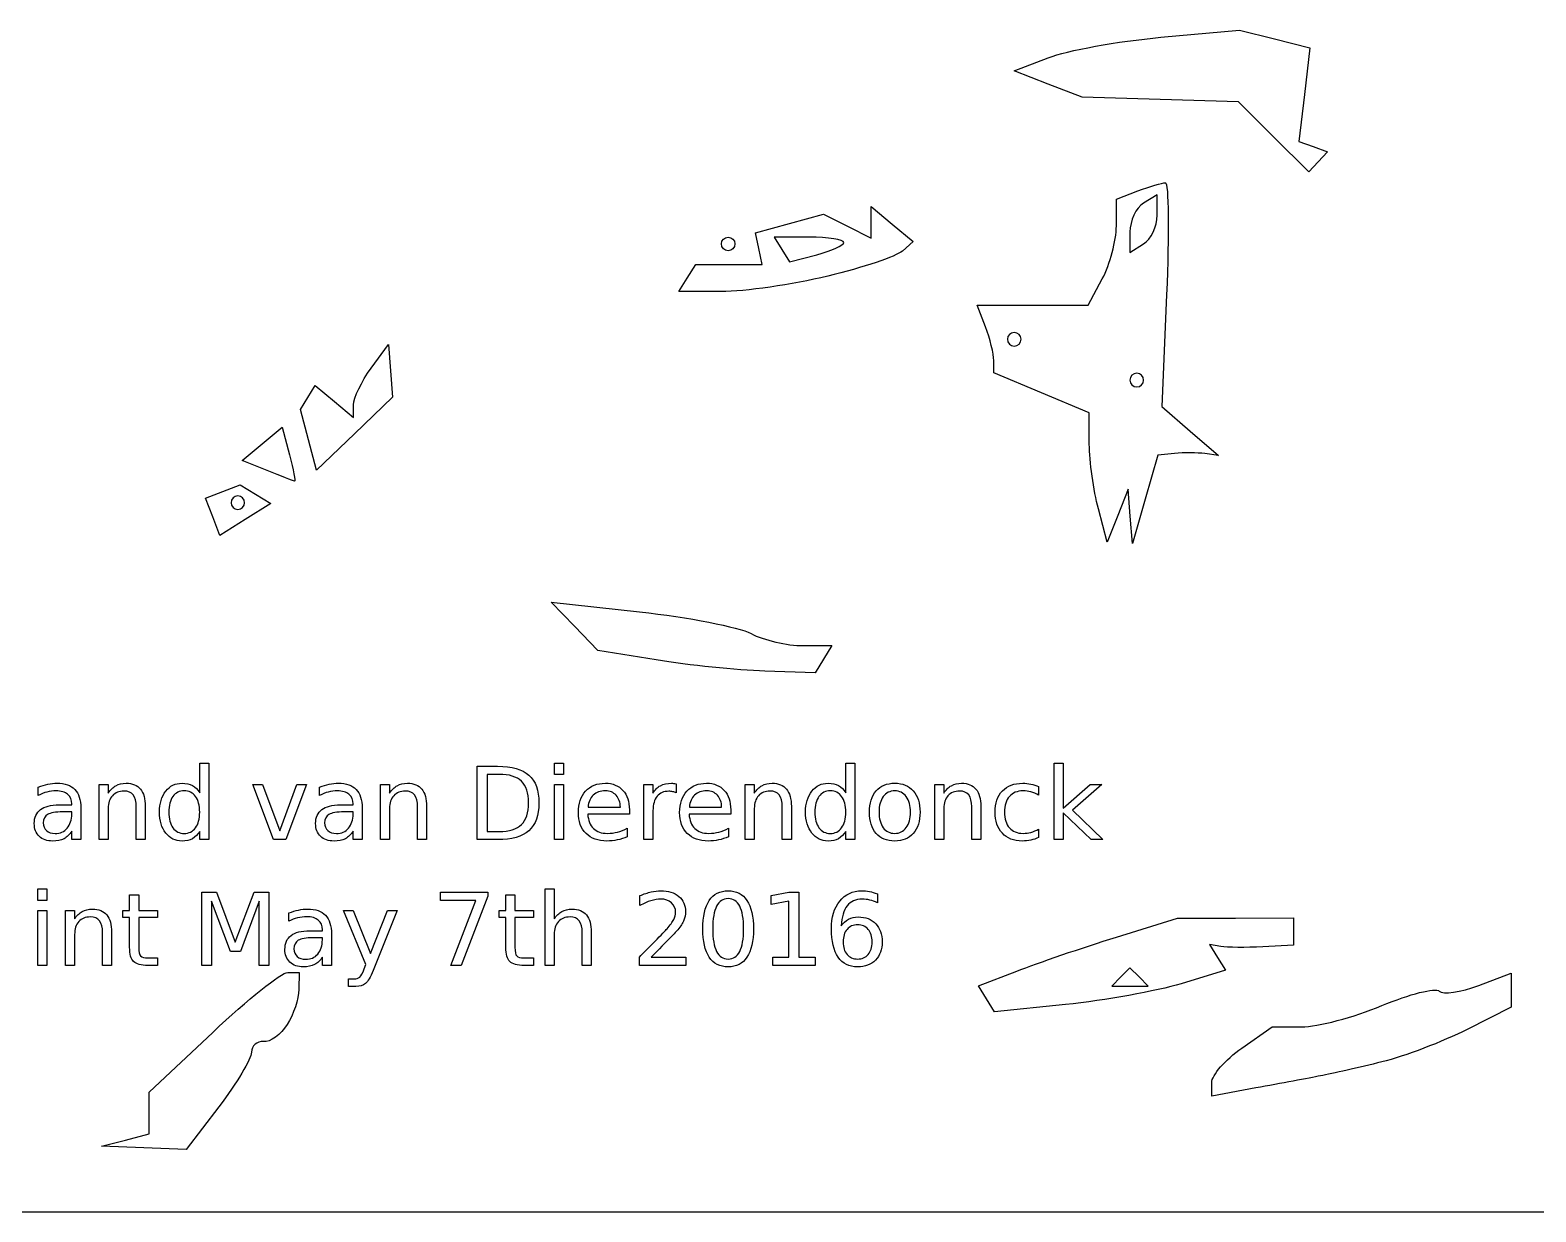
# Model space of a CAD drawing. Extents: x 2.7 to 30.1, y 1.6 to 101.3.
# Drawn here: x 15.95 to 24.61, y 54.48 to 61.28 of the extents above; entities that cross this region are included whole.
import ezdxf

# ---------------------------------------------------------------- set-up
doc = ezdxf.new("R2010")
doc.units = 0
doc.layers.get('0').update_dxf_attribs({"linetype": 'CONTINUOUS'})

msp = doc.modelspace()

# ---------------------------------------------------------------- linework, layer by layer
at = {"color": 7}
for p, q in [((22.450602, 61.237281), (22.902314, 61.278637)), ((22.902314, 61.278637), (23.104851, 61.227803)), ((23.104851, 61.227803), (23.307389, 61.17697)), ((23.307389, 61.17697), (23.275947, 60.907645)), ((21.607318, 61.043549), (21.803104, 61.119735)), ((21.803104, 60.968334), (21.607318, 61.043549)), ((21.99889, 60.893119), (21.803104, 60.968334)), ((22.447578, 60.880024), (21.99889, 60.893119)), ((22.896266, 60.866929), (22.447578, 60.880024)), ((23.098419, 60.664776), (22.896266, 60.866929)), ((23.275947, 60.907645), (23.244505, 60.63832)), ((23.300572, 60.462623), (23.098419, 60.664776)), ((23.244505, 60.63832), (23.326528, 60.608647)), ((23.326528, 60.608647), (23.408551, 60.578977)), ((23.354562, 60.520806), (23.300572, 60.462623)), ((23.408551, 60.578977), (23.354562, 60.520789)), ((23.354562, 60.520789), (23.354562, 60.520806)), ((22.194673, 60.305857), (22.31855, 60.353394)), ((20.785012, 60.17282), (20.785012, 60.263478)), ((20.785012, 60.263478), (20.905803, 60.16323)), ((22.194673, 60.152458), (22.194673, 60.305857)), ((22.42962, 60.331861), (22.351305, 60.283457)), ((22.42962, 60.214386), (22.42962, 60.331861)), ((20.315125, 60.166335), (20.510911, 60.219709)), ((20.510911, 60.219709), (20.647961, 60.150934)), ((20.119338, 60.112964), (20.315125, 60.166335)), ((20.138919, 60.022003), (20.119338, 60.112964)), ((20.427978, 60.087671), (20.22757, 60.087671)), ((20.22757, 60.087671), (20.271427, 60.016709)), ((20.647961, 60.150934), (20.785012, 60.082162)), ((20.785012, 60.082162), (20.785012, 60.17282)), ((20.905803, 60.16323), (21.026594, 60.062982)), ((22.27299, 60.117586), (22.27299, 60.000111)), ((19.962713, 60.009346), (19.962713, 60.009346)), ((20.158499, 59.93104), (20.138919, 60.022003)), ((20.271427, 60.016709), (20.315284, 59.945747)), ((21.026594, 60.062982), (20.964539, 60.007661)), ((22.27299, 60.000111), (22.351305, 60.048515)), ((22.351305, 60.048515), (22.351305, 60.048515)), ((19.72777, 59.852727), (19.77617, 59.93104)), ((19.77617, 59.93104), (19.967335, 59.93104)), ((19.967335, 59.93104), (20.158499, 59.93104)), ((20.315284, 59.945747), (20.471836, 59.986683)), ((20.471836, 59.986683), (20.471836, 59.986683)), ((19.679369, 59.774413), (19.72777, 59.852727)), ((22.032533, 59.696099), (22.113603, 59.847579)), ((19.923412, 59.774413), (19.679369, 59.774413)), ((19.923408, 59.774413), (19.923412, 59.774413)), ((22.483343, 59.756881), (22.455567, 59.112833)), ((21.442306, 59.57222), (21.39477, 59.696099)), ((21.39477, 59.696099), (21.713652, 59.696099)), ((21.713652, 59.696099), (22.032533, 59.696099)), ((17.9095, 59.333627), (18.009936, 59.470984)), ((18.009936, 59.470984), (18.021403, 59.318756)), ((21.607317, 59.461154), (21.607317, 59.461154)), ((18.021403, 59.318756), (18.032869, 59.166531)), ((21.489842, 59.306629), (21.489842, 59.377487)), ((17.545713, 59.16529), (17.588065, 59.233816)), ((17.588065, 59.233816), (17.698564, 59.142111)), ((21.763943, 59.192101), (21.489842, 59.306629)), ((22.312148, 59.22621), (22.312148, 59.22621)), ((17.503362, 59.096763), (17.545713, 59.16529)), ((17.698564, 59.142111), (17.809064, 59.050405)), ((18.032869, 59.166531), (17.813863, 58.956708)), ((22.038044, 59.077575), (21.763943, 59.192101)), ((17.549109, 58.921828), (17.503362, 59.096763)), ((17.809064, 59.050405), (17.809064, 59.12334)), ((22.039116, 58.89737), (22.038044, 59.077575)), ((22.455567, 59.112833), (22.6188, 58.972611)), ((17.282862, 58.898714), (17.39836, 58.994568)), ((17.39836, 58.994568), (17.439752, 58.836289)), ((22.6188, 58.972611), (22.782034, 58.832386)), ((17.167363, 58.802857), (17.282862, 58.898714)), ((17.594857, 58.746887), (17.549109, 58.921828)), ((17.813863, 58.956708), (17.594857, 58.746887)), ((17.813863, 58.956708), (17.813863, 58.956708)), ((17.312006, 58.745938), (17.167363, 58.802857)), ((22.434095, 58.834672), (22.360604, 58.58015)), ((22.529751, 58.843929), (22.434095, 58.834672)), ((22.782034, 58.832386), (22.703719, 58.8428)), ((16.957494, 58.58672), (17.057544, 58.625116)), ((17.057544, 58.625116), (17.157594, 58.663507)), ((17.157594, 58.663507), (17.245261, 58.609326)), ((17.468896, 58.683514), (17.468896, 58.683514)), ((22.26198, 58.638889), (22.202327, 58.486452)), ((22.274547, 58.482258), (22.26198, 58.638889)), ((16.998671, 58.479419), (16.957494, 58.58672)), ((17.332929, 58.555145), (17.186388, 58.463629)), ((17.245261, 58.609326), (17.332929, 58.555145)), ((22.360604, 58.58015), (22.287114, 58.325631)), ((17.039847, 58.372113), (16.998671, 58.479419)), ((17.186388, 58.463629), (17.039847, 58.372113)), ((17.14339, 58.52138), (17.14339, 58.52138)), ((17.186388, 58.463629), (17.186388, 58.463629)), ((22.142676, 58.333981), (22.091431, 58.525577)), ((22.202329, 58.486418), (22.142676, 58.333981)), ((22.202327, 58.486452), (22.202329, 58.486418)), ((22.287114, 58.325631), (22.274547, 58.482258)), ((19.078828, 57.849313), (18.944624, 57.988273)), ((18.944624, 57.988273), (19.453668, 57.932588)), ((19.213032, 57.710352), (19.078828, 57.849313)), ((19.548715, 57.655776), (19.213032, 57.710352)), ((20.392916, 57.738224), (20.559315, 57.738224)), ((20.559315, 57.738224), (20.510914, 57.659911)), ((20.173456, 57.59139), (20.173456, 57.591398)), ((20.462513, 57.581597), (20.173456, 57.59139)), ((20.510914, 57.659911), (20.462513, 57.581597)), ((16.923905, 56.89123), (16.923905, 57.062607)), ((16.923905, 57.062607), (16.97594, 57.062607)), ((16.97594, 57.062607), (16.97594, 56.622572)), ((18.963172, 57.062607), (19.015207, 57.062607)), ((18.963172, 56.996714), (18.963172, 57.062607)), ((18.963172, 57.062607), (18.963172, 57.062607)), ((19.015207, 57.062607), (19.015207, 56.996714)), ((20.63876, 56.89123), (20.63876, 57.062607)), ((20.63876, 57.062607), (20.690795, 57.062607)), ((20.690795, 57.062607), (20.690795, 56.622572)), ((21.836698, 57.062607), (21.889016, 57.062607)), ((21.836698, 56.622572), (21.836698, 57.062607)), ((21.836698, 57.062607), (21.836698, 57.062607)), ((21.889016, 57.062607), (21.889016, 56.802714)), ((18.519743, 57.04479), (18.637105, 57.04479)), ((18.519743, 56.622572), (18.519743, 57.04479)), ((18.519743, 57.04479), (18.519743, 57.04479)), ((18.576869, 56.997846), (18.576869, 56.669517)), ((18.645872, 56.997846), (18.576869, 56.997846)), ((18.576869, 56.997846), (18.576869, 56.997846)), ((19.015207, 56.996714), (18.963172, 56.996714)), ((15.99604, 56.876823), (15.99604, 56.9249)), ((16.345861, 56.622583), (16.345861, 56.939318)), ((16.345861, 56.939318), (16.398179, 56.939318)), ((16.398179, 56.939318), (16.398179, 56.89011)), ((16.923905, 56.89123), (16.923905, 56.89123)), ((17.230177, 56.939307), (17.285323, 56.939307)), ((17.348953, 56.622572), (17.230177, 56.939307)), ((17.230177, 56.939307), (17.230177, 56.939307)), ((17.285323, 56.939307), (17.384302, 56.673476)), ((17.384302, 56.673476), (17.483282, 56.939307)), ((17.538428, 56.939307), (17.419652, 56.622572)), ((17.483282, 56.939307), (17.538428, 56.939307)), ((17.613653, 56.876823), (17.613653, 56.9249)), ((17.963474, 56.622583), (17.963474, 56.939318)), ((17.963474, 56.939318), (18.015792, 56.939318)), ((18.015792, 56.939318), (18.015792, 56.89011)), ((18.963172, 56.939307), (19.015207, 56.939307)), ((18.963172, 56.622572), (18.963172, 56.939307)), ((18.963172, 56.939307), (18.963172, 56.939307)), ((19.015207, 56.939307), (19.015207, 56.622572)), ((19.478151, 56.622552), (19.478151, 56.939287)), ((19.478151, 56.939287), (19.530469, 56.939287)), ((19.530469, 56.939287), (19.530469, 56.890079)), ((19.663385, 56.944099), (19.663667, 56.890652)), ((19.663667, 56.890652), (19.663667, 56.890666)), ((20.060715, 56.622583), (20.060715, 56.939318)), ((20.060715, 56.939318), (20.113033, 56.939318)), ((20.113033, 56.939318), (20.113033, 56.89011)), ((20.63876, 56.89123), (20.63876, 56.89123)), ((20.920709, 56.902827), (20.920711, 56.902827)), ((20.920711, 56.946941), (20.920711, 56.946941)), ((21.15006, 56.622583), (21.15006, 56.939318)), ((21.15006, 56.939318), (21.202378, 56.939318)), ((21.202378, 56.939318), (21.202378, 56.89011)), ((21.747617, 56.927146), (21.747617, 56.878505)), ((21.747617, 56.927129), (21.747617, 56.927146)), ((21.889016, 56.802714), (22.044273, 56.939307)), ((22.110731, 56.939307), (21.942748, 56.791121)), ((22.044273, 56.939307), (22.110731, 56.939307)), ((16.115381, 56.822523), (16.188343, 56.822523)), ((16.188343, 56.822523), (16.188343, 56.827603)), ((16.240378, 56.803293), (16.240378, 56.622583)), ((16.240379, 56.803282), (16.240378, 56.803293)), ((16.398179, 56.801594), (16.398179, 56.622583)), ((16.559094, 56.622572), (16.559094, 56.812047)), ((16.611126, 56.813755), (16.611129, 56.813744)), ((16.611129, 56.813744), (16.611129, 56.622572)), ((17.732994, 56.822523), (17.805957, 56.822523)), ((17.805957, 56.822523), (17.805957, 56.827603)), ((17.857992, 56.803293), (17.857992, 56.622583)), ((17.857992, 56.803282), (17.857992, 56.803293)), ((18.015792, 56.801594), (18.015792, 56.622583)), ((18.176707, 56.622572), (18.176707, 56.812047)), ((18.22874, 56.813755), (18.228742, 56.813744)), ((18.228742, 56.813744), (18.228742, 56.622572)), ((19.157174, 56.808932), (19.342691, 56.809214)), ((19.342691, 56.809214), (19.34269, 56.809217)), ((19.739741, 56.808932), (19.925257, 56.809214)), ((19.925257, 56.809214), (19.925256, 56.809217)), ((20.113033, 56.801594), (20.113033, 56.622583)), ((20.273948, 56.622572), (20.273948, 56.812047)), ((20.325981, 56.813755), (20.325983, 56.813744)), ((20.325983, 56.813744), (20.325983, 56.622572)), ((21.202378, 56.801594), (21.202378, 56.622583)), ((21.363293, 56.622572), (21.363293, 56.812047)), ((21.415325, 56.813755), (21.415328, 56.813744)), ((21.415328, 56.813744), (21.415328, 56.622572)), ((16.188342, 56.781799), (16.136589, 56.781799)), ((16.136589, 56.781799), (16.136591, 56.781787)), ((16.188342, 56.770199), (16.188342, 56.781799)), ((16.746589, 56.780656), (16.746589, 56.780656)), ((17.805955, 56.781799), (17.754203, 56.781799)), ((17.754203, 56.781799), (17.754204, 56.781787)), ((17.805955, 56.770199), (17.805955, 56.781799)), ((19.394725, 56.768492), (19.155476, 56.768492)), ((19.394725, 56.793965), (19.394725, 56.793948)), ((19.394725, 56.793948), (19.394725, 56.768492)), ((19.530469, 56.789405), (19.530469, 56.622552)), ((19.977292, 56.768492), (19.738043, 56.768492)), ((19.977292, 56.793965), (19.977292, 56.793948)), ((19.977292, 56.793948), (19.977292, 56.768492)), ((20.461445, 56.780656), (20.461445, 56.780656)), ((22.049929, 56.622572), (21.889016, 56.777263)), ((21.889016, 56.777263), (21.889016, 56.622572)), ((21.942748, 56.791121), (22.117801, 56.622572)), ((16.188343, 56.622583), (16.188343, 56.67066)), ((16.923905, 56.622572), (16.923905, 56.670081)), ((17.805957, 56.622583), (17.805957, 56.67066)), ((18.576869, 56.669517), (18.645872, 56.669517)), ((19.382564, 56.687892), (19.382564, 56.638687)), ((19.965131, 56.687892), (19.965131, 56.638687)), ((20.63876, 56.622572), (20.63876, 56.670081)), ((21.747617, 56.682764), (21.747617, 56.63469)), ((16.240378, 56.622583), (16.188343, 56.622583)), ((16.398179, 56.622583), (16.345861, 56.622583)), ((16.611129, 56.622572), (16.559094, 56.622572)), ((16.97594, 56.622572), (16.923905, 56.622572)), ((17.419652, 56.622572), (17.348953, 56.622572)), ((17.857992, 56.622583), (17.805957, 56.622583)), ((18.015792, 56.622583), (17.963474, 56.622583)), ((18.228742, 56.622572), (18.176707, 56.622572)), ((18.637105, 56.622572), (18.519743, 56.622572)), ((19.015207, 56.622572), (18.963172, 56.622572)), ((19.530469, 56.622552), (19.478151, 56.622552)), ((20.113033, 56.622583), (20.060715, 56.622583)), ((20.325983, 56.622572), (20.273948, 56.622572)), ((20.690795, 56.622572), (20.63876, 56.622572)), ((21.202378, 56.622583), (21.15006, 56.622583)), ((21.415328, 56.622572), (21.363293, 56.622572)), ((21.889016, 56.622572), (21.836698, 56.622572)), ((22.117801, 56.622572), (22.049929, 56.622572)), ((15.993777, 56.338639), (16.045812, 56.338639)), ((15.993777, 56.272749), (15.993777, 56.338639)), ((15.993777, 56.338639), (15.993777, 56.338639)), ((16.045812, 56.338639), (16.045812, 56.272749)), ((16.521198, 56.215345), (16.521198, 56.305275)), ((16.521198, 56.305275), (16.573516, 56.305275)), ((16.573516, 56.305275), (16.573516, 56.305269)), ((16.573516, 56.305269), (16.573516, 56.215339)), ((16.936066, 56.320825), (17.021188, 56.320825)), ((16.936066, 55.898604), (16.936066, 56.320825)), ((16.936066, 56.320825), (16.936066, 56.320825)), ((17.021188, 56.320825), (17.128935, 56.033501)), ((17.128935, 56.033501), (17.237247, 56.320825)), ((17.237247, 56.320825), (17.32237, 56.320825)), ((17.32237, 56.320825), (17.32237, 55.898604)), ((18.309057, 56.320825), (18.580545, 56.320825)), ((18.309057, 56.32082), (18.309057, 56.320825)), ((18.309057, 56.272743), (18.309057, 56.32082)), ((18.580545, 56.296498), (18.427267, 55.898598)), ((18.580545, 56.320825), (18.580545, 56.296498)), ((18.684047, 56.215345), (18.684047, 56.305275)), ((18.684047, 56.305275), (18.736365, 56.305275)), ((18.736365, 56.305275), (18.736367, 56.305269)), ((18.736367, 56.305269), (18.736367, 56.215339)), ((18.910287, 55.898613), (18.910287, 56.338648)), ((18.910287, 56.338648), (18.962605, 56.338648)), ((18.962605, 56.338648), (18.962605, 56.166142)), ((19.454962, 56.242746), (19.454962, 56.300438)), ((19.962586, 56.32846), (19.962586, 56.32846)), ((19.962586, 56.283211), (19.962586, 56.283211)), ((20.210884, 56.300449), (20.311844, 56.320797)), ((20.210884, 56.248413), (20.210884, 56.300449)), ((20.311844, 56.320797), (20.368969, 56.320797)), ((20.368969, 56.320797), (20.368969, 55.946652)), ((20.8206, 56.311492), (20.8206, 56.259456)), ((20.8206, 56.311484), (20.8206, 56.311492)), ((16.045812, 56.272749), (15.993777, 56.272749)), ((15.993777, 56.215339), (16.045812, 56.215339)), ((15.993777, 55.898604), (15.993777, 56.215339)), ((15.993777, 56.215339), (15.993777, 56.215339)), ((16.045812, 56.215339), (16.045812, 55.898604)), ((16.152426, 55.898613), (16.152426, 56.215348)), ((16.152426, 56.215348), (16.204744, 56.215348)), ((16.204744, 56.215348), (16.204744, 56.166142)), ((16.48302, 56.174905), (16.48302, 56.215345)), ((16.48302, 56.215345), (16.521198, 56.215345)), ((16.573516, 56.215339), (16.680697, 56.215339)), ((16.680697, 56.215339), (16.680697, 56.1749)), ((17.100372, 55.979768), (16.991494, 56.269354)), ((16.991494, 56.269354), (16.991494, 55.898604)), ((17.266658, 56.269354), (17.15778, 55.979768)), ((17.266658, 55.898604), (17.266658, 56.269354)), ((17.437187, 56.15283), (17.437187, 56.200906)), ((17.879768, 55.903718), (17.75166, 56.215362)), ((17.75166, 56.215362), (17.806806, 56.215362)), ((17.806806, 56.215362), (17.905786, 55.96763)), ((17.905786, 55.96763), (18.004765, 56.215362)), ((18.059911, 56.215362), (17.920774, 55.869216)), ((18.004765, 56.215362), (18.059911, 56.215362)), ((18.511825, 56.272743), (18.309057, 56.272743)), ((18.367597, 55.898598), (18.511825, 56.272743)), ((18.645869, 56.174905), (18.645869, 56.215345)), ((18.645869, 56.215345), (18.684047, 56.215345)), ((18.736367, 56.215339), (18.843548, 56.215339)), ((18.843548, 56.215339), (18.843548, 56.1749)), ((20.312409, 56.268789), (20.210884, 56.248413)), ((20.312409, 55.946681), (20.312409, 56.268789)), ((16.521198, 56.174905), (16.48302, 56.174905)), ((16.521198, 56.002964), (16.521198, 56.174905)), ((16.680697, 56.1749), (16.573516, 56.1749)), ((16.573516, 56.1749), (16.573516, 56.002959)), ((18.684047, 56.174905), (18.645869, 56.174905)), ((18.684047, 56.002964), (18.684047, 56.174905)), ((18.843548, 56.1749), (18.736367, 56.1749)), ((18.736367, 56.1749), (18.736367, 56.002959)), ((20.707197, 56.132479), (20.707197, 56.132479)), ((22.194676, 56.061235), (22.547091, 56.17024)), ((22.547091, 56.17024), (22.879928, 56.171087)), ((22.879928, 56.171087), (23.212765, 56.171933)), ((23.212765, 56.171933), (23.212765, 56.093617)), ((16.204744, 56.077626), (16.204744, 55.898613)), ((16.365659, 55.898604), (16.365659, 56.08808)), ((16.417691, 56.089784), (16.417694, 56.089776)), ((16.417694, 56.089776), (16.417694, 55.898604)), ((17.556527, 56.098556), (17.62949, 56.098556)), ((17.577739, 56.057828), (17.577738, 56.05782)), ((17.629491, 56.057828), (17.577739, 56.057828)), ((17.62949, 56.098556), (17.62949, 56.103636)), ((17.629491, 56.046229), (17.629491, 56.057828)), ((17.681525, 56.079325), (17.681525, 55.898615)), ((17.681525, 56.079286), (17.681525, 56.079325)), ((18.962605, 56.077626), (18.962605, 55.898613)), ((19.12352, 55.898604), (19.12352, 56.08808)), ((19.175552, 56.089784), (19.175555, 56.089776)), ((19.175555, 56.089776), (19.175555, 55.898604)), ((22.795792, 56.008022), (22.731235, 56.019226)), ((22.731235, 56.019226), (22.776935, 55.945281)), ((23.212765, 56.093617), (23.212765, 56.015303)), ((16.62725, 55.942151), (16.680698, 55.942151)), ((16.680698, 55.942151), (16.680698, 55.898598)), ((17.15778, 55.979768), (17.100372, 55.979768)), ((17.62949, 55.898615), (17.62949, 55.946692)), ((18.790098, 55.942151), (18.843547, 55.942151)), ((18.843547, 55.942151), (18.843547, 55.898598)), ((19.452133, 55.898604), (19.452133, 55.946681)), ((19.520853, 55.946681), (19.720227, 55.946681)), ((19.520854, 55.946655), (19.520853, 55.946681)), ((19.720227, 55.946681), (19.720227, 55.898604)), ((20.219086, 55.946681), (20.312409, 55.946681)), ((20.219086, 55.946652), (20.219086, 55.946681)), ((20.219086, 55.898576), (20.219086, 55.946652)), ((20.368969, 55.946652), (20.462293, 55.946652)), ((20.462293, 55.946652), (20.462293, 55.898576)), ((22.776935, 55.945281), (22.822635, 55.871339)), ((23.212765, 56.015303), (23.036557, 56.006046)), ((16.045812, 55.898604), (15.993777, 55.898604)), ((16.204744, 55.898613), (16.152426, 55.898613)), ((16.417694, 55.898604), (16.365659, 55.898604)), ((16.680698, 55.898598), (16.62725, 55.898598)), ((16.991494, 55.898604), (16.936066, 55.898604)), ((17.32237, 55.898604), (17.266658, 55.898604)), ((17.429949, 55.858681), (17.495806, 55.858681)), ((17.495806, 55.858681), (17.49462, 55.760787)), ((17.681525, 55.898615), (17.62949, 55.898615)), ((17.870435, 55.879955), (17.879768, 55.903718)), ((17.920774, 55.869216), (17.920773, 55.869194)), ((18.427267, 55.898598), (18.367597, 55.898598)), ((18.843547, 55.898598), (18.790098, 55.898598)), ((18.962605, 55.898613), (18.910287, 55.898613)), ((19.175555, 55.898604), (19.12352, 55.898604)), ((19.720227, 55.898604), (19.452133, 55.898604)), ((20.462293, 55.898576), (20.219086, 55.898576)), ((21.402106, 55.780655), (21.622183, 55.866445)), ((22.27299, 55.884781), (22.22078, 55.83257)), ((22.3252, 55.83257), (22.27299, 55.884781)), ((22.822635, 55.871339), (22.567391, 55.793807)), ((24.278063, 55.783424), (24.465797, 55.8548)), ((24.465797, 55.8548), (24.465797, 55.757075)), ((17.780222, 55.778138), (17.780222, 55.82169)), ((17.780222, 55.82169), (17.810764, 55.82169)), ((17.821793, 55.778138), (17.780222, 55.778138)), ((21.448157, 55.706143), (21.402106, 55.780655)), ((22.22078, 55.83257), (22.168571, 55.780364)), ((22.168571, 55.780364), (22.27299, 55.780364)), ((22.27299, 55.780364), (22.37741, 55.780364)), ((22.27299, 55.780364), (22.27299, 55.780364)), ((22.37741, 55.780364), (22.3252, 55.83257)), ((21.494209, 55.63163), (21.448157, 55.706143)), ((21.903178, 55.673935), (21.494209, 55.63163)), ((21.903178, 55.673972), (21.903178, 55.673935)), ((24.465797, 55.757075), (24.465797, 55.659353)), ((24.465797, 55.659353), (24.211275, 55.530612)), ((16.634346, 55.16937), (16.999219, 55.514023)), ((22.916932, 55.423506), (23.090986, 55.54542)), ((23.090986, 55.54542), (23.259783, 55.54542)), ((16.634346, 55.04988), (16.634346, 55.16937)), ((22.742877, 55.14675), (22.742877, 55.224172)), ((22.9974, 55.194), (22.742877, 55.14675)), ((22.9974, 55.194), (22.9974, 55.194)), ((17.033798, 55.085798), (16.845877, 54.840592)), ((16.634346, 54.93039), (16.634346, 55.04988)), ((16.360245, 54.858762), (16.497296, 54.894576)), ((16.497296, 54.894576), (16.634346, 54.93039)), ((16.603054, 54.849674), (16.360245, 54.858762)), ((16.603068, 54.84968), (16.603054, 54.849674)), ((16.845877, 54.840592), (16.603068, 54.84968))]:
    msp.add_line(p, q, dxfattribs=at)
at = {"color": 5}
msp.add_line((2.694834, 54.481264), (30.070394, 54.481264), dxfattribs=at)
at = {"color": 7}
for points in [[(21.803104, 61.119735), (21.910786, 61.161636), (22.20216, 61.214531), (22.450602, 61.237281)], [(22.31855, 60.353394), (22.386682, 60.379528), (22.457882, 60.400929), (22.476773, 60.400929)], [(22.476773, 60.400929), (22.495665, 60.400929), (22.49862, 60.111109), (22.483343, 59.756881)], [(22.351305, 60.283457), (22.308232, 60.256843), (22.27299, 60.182193), (22.27299, 60.117586)], [(22.351305, 60.048515), (22.394378, 60.075129), (22.42962, 60.149777), (22.42962, 60.214386)], [(19.923556, 60.048507), (19.923556, 60.07004), (19.941178, 60.087662), (19.962713, 60.087662)], [(19.962713, 60.087662), (19.98425, 60.087662), (20.00187, 60.070052), (20.00187, 60.048507)], [(20.628386, 60.057648), (20.628386, 60.074158), (20.538203, 60.087671), (20.427978, 60.087671)], [(22.113603, 59.847579), (22.158191, 59.930894), (22.194673, 60.06809), (22.194673, 60.152458)], [(19.962713, 60.009346), (19.941177, 60.009346), (19.923556, 60.026956), (19.923556, 60.048507)], [(20.00187, 60.048507), (20.00187, 60.026973), (19.984248, 60.009346), (19.962713, 60.009346)], [(20.471836, 59.986683), (20.557938, 60.009205), (20.628386, 60.041132), (20.628386, 60.057648)], [(20.964539, 60.007661), (20.930408, 59.977232), (20.737102, 59.912304), (20.534968, 59.863375)], [(20.534968, 59.863375), (20.332834, 59.814446), (20.057632, 59.774413), (19.923408, 59.774413)], [(21.489842, 59.377487), (21.489842, 59.416459), (21.46845, 59.504089), (21.442306, 59.57222)], [(21.607317, 59.539468), (21.585781, 59.539468), (21.56816, 59.521858), (21.56816, 59.500313)], [(21.56816, 59.500313), (21.56816, 59.478779), (21.585782, 59.461154), (21.607317, 59.461154)], [(21.646474, 59.500313), (21.646474, 59.521846), (21.628852, 59.539468), (21.607317, 59.539468)], [(21.607317, 59.461154), (21.628854, 59.461154), (21.646474, 59.478765), (21.646474, 59.500313)], [(17.809064, 59.12334), (17.809064, 59.163452), (17.85426, 59.258084), (17.9095, 59.333627)], [(22.312148, 59.304524), (22.290611, 59.304524), (22.27299, 59.286913), (22.27299, 59.265368)], [(22.27299, 59.265368), (22.27299, 59.243835), (22.290612, 59.22621), (22.312148, 59.22621)], [(22.351305, 59.265368), (22.351305, 59.286902), (22.333683, 59.304524), (22.312148, 59.304524)], [(22.312148, 59.22621), (22.333684, 59.22621), (22.351305, 59.243821), (22.351305, 59.265368)], [(22.091431, 58.525577), (22.063245, 58.63095), (22.039704, 58.79826), (22.039116, 58.89737)], [(17.439752, 58.836289), (17.462516, 58.749235), (17.475632, 58.680485), (17.468896, 58.683514)], [(22.703719, 58.8428), (22.660646, 58.848529), (22.582361, 58.849009), (22.529751, 58.843929)], [(17.468896, 58.683514), (17.462162, 58.686533), (17.391559, 58.714632), (17.312006, 58.745938)], [(17.14339, 58.599694), (17.121854, 58.599694), (17.104233, 58.582083), (17.104233, 58.560538)], [(17.104233, 58.560538), (17.104233, 58.539005), (17.121855, 58.52138), (17.14339, 58.52138)], [(17.182548, 58.560538), (17.182548, 58.582072), (17.164926, 58.599694), (17.14339, 58.599694)], [(17.14339, 58.52138), (17.164927, 58.52138), (17.182548, 58.538991), (17.182548, 58.560538)], [(19.453668, 57.932588), (19.733643, 57.901961), (20.022068, 57.8457), (20.094615, 57.807564)], [(20.094615, 57.807564), (20.167161, 57.76943), (20.301396, 57.738224), (20.392916, 57.738224)], [(20.173456, 57.591398), (20.014474, 57.596789), (19.733341, 57.625759), (19.548715, 57.655776)], [(18.637105, 57.04479), (18.718928, 57.04479), (18.778976, 57.027728), (18.817248, 56.993604)], [(18.773697, 56.958255), (18.746737, 56.984649), (18.704128, 56.997846), (18.645872, 56.997846)], [(18.817248, 56.993604), (18.85552, 56.959667), (18.874656, 56.906501), (18.874656, 56.834106)], [(15.99604, 56.9249), (16.015082, 56.932256), (16.033558, 56.937722), (16.051469, 56.941297)], [(16.04553, 56.896325), (16.028373, 56.891978), (16.011876, 56.885478), (15.99604, 56.876823)], [(16.098414, 56.902816), (16.080314, 56.902816), (16.062686, 56.900652), (16.04553, 56.896325)], [(16.051469, 56.941297), (16.069379, 56.94506), (16.086818, 56.946941), (16.103787, 56.946941)], [(16.164589, 56.883032), (16.148941, 56.896221), (16.126882, 56.902816), (16.098414, 56.902816)], [(16.103787, 56.946941), (16.1496, 56.946941), (16.183819, 56.935064), (16.206443, 56.911311)], [(16.206443, 56.911311), (16.229067, 56.887555), (16.240379, 56.851545), (16.240379, 56.803282)], [(16.398179, 56.89011), (16.410623, 56.909152), (16.425234, 56.923387), (16.442013, 56.932813)], [(16.488958, 56.901707), (16.460867, 56.901707), (16.438715, 56.892751), (16.422501, 56.874839)], [(16.442013, 56.932813), (16.45898, 56.942239), (16.478493, 56.946952), (16.500552, 56.946952)], [(16.541559, 56.879355), (16.52987, 56.894256), (16.512336, 56.901707), (16.488958, 56.901707)], [(16.500552, 56.946952), (16.536939, 56.946952), (16.564465, 56.935641), (16.58313, 56.913018)], [(16.58313, 56.913018), (16.601794, 56.890583), (16.611126, 56.857495), (16.611126, 56.813755)], [(16.692857, 56.780656), (16.692857, 56.830428), (16.704829, 56.870586), (16.728773, 56.901128)], [(16.728773, 56.901128), (16.752905, 56.93167), (16.784107, 56.946941), (16.82238, 56.946941)], [(16.835106, 56.903391), (16.80758, 56.903391), (16.785898, 56.892456), (16.770062, 56.870586)], [(16.82238, 56.946941), (16.845758, 56.946941), (16.865742, 56.942322), (16.882333, 56.933084)], [(16.90015, 56.870586), (16.884313, 56.892456), (16.862632, 56.903391), (16.835106, 56.903391)], [(16.882333, 56.933084), (16.899112, 56.924034), (16.912969, 56.910083), (16.923905, 56.89123)], [(17.613653, 56.9249), (17.632695, 56.932256), (17.651171, 56.937722), (17.669082, 56.941297)], [(17.663143, 56.896325), (17.645986, 56.891978), (17.629489, 56.885478), (17.613653, 56.876823)], [(17.716027, 56.902816), (17.697927, 56.902816), (17.680299, 56.900652), (17.663143, 56.896325)], [(17.669082, 56.941297), (17.686992, 56.94506), (17.704431, 56.946941), (17.7214, 56.946941)], [(17.782202, 56.883032), (17.766554, 56.896221), (17.744495, 56.902816), (17.716027, 56.902816)], [(17.7214, 56.946941), (17.767213, 56.946941), (17.801432, 56.935064), (17.824056, 56.911311)], [(17.824056, 56.911311), (17.84668, 56.887555), (17.857992, 56.851545), (17.857992, 56.803282)], [(18.015792, 56.89011), (18.028236, 56.909152), (18.042848, 56.923387), (18.059626, 56.932813)], [(18.106572, 56.901707), (18.07848, 56.901707), (18.056328, 56.892751), (18.040114, 56.874839)], [(18.059626, 56.932813), (18.076593, 56.942239), (18.096106, 56.946952), (18.118165, 56.946952)], [(18.159173, 56.879355), (18.147483, 56.894256), (18.129949, 56.901707), (18.106572, 56.901707)], [(18.118165, 56.946952), (18.154552, 56.946952), (18.182078, 56.935641), (18.200743, 56.913018)], [(18.200743, 56.913018), (18.219407, 56.890583), (18.22874, 56.857495), (18.22874, 56.813755)], [(18.81442, 56.834106), (18.81442, 56.890665), (18.800846, 56.932048), (18.773697, 56.958255)], [(19.101179, 56.777845), (19.101179, 56.829691), (19.11513, 56.870791), (19.143033, 56.901145)], [(19.143033, 56.901145), (19.171125, 56.931687), (19.208926, 56.946958), (19.256436, 56.946958)], [(19.257003, 56.902827), (19.227969, 56.902827), (19.204685, 56.894624), (19.187151, 56.878217)], [(19.256436, 56.946958), (19.299044, 56.946958), (19.332697, 56.933196), (19.357395, 56.905672)], [(19.318653, 56.877371), (19.303193, 56.894341), (19.282643, 56.902827), (19.257003, 56.902827)], [(19.357395, 56.905672), (19.382282, 56.878334), (19.394725, 56.841098), (19.394725, 56.793965)], [(19.530469, 56.890079), (19.541404, 56.90931), (19.555639, 56.923544), (19.573172, 56.932782)], [(19.621814, 56.900544), (19.592402, 56.900544), (19.569778, 56.890928), (19.553942, 56.871698)], [(19.573172, 56.932782), (19.590706, 56.942208), (19.61201, 56.946921), (19.637085, 56.946921)], [(19.644436, 56.898004), (19.63765, 56.899697), (19.630109, 56.900544), (19.621814, 56.900544)], [(19.637085, 56.946921), (19.640667, 56.946921), (19.644627, 56.946639), (19.648964, 56.946075)], [(19.663667, 56.890666), (19.657823, 56.894053), (19.651413, 56.896499), (19.644436, 56.898004)], [(19.648964, 56.946075), (19.6533, 56.945698), (19.658108, 56.94504), (19.663385, 56.944099)], [(19.683746, 56.777845), (19.683746, 56.829691), (19.697697, 56.870791), (19.7256, 56.901145)], [(19.7256, 56.901145), (19.753691, 56.931687), (19.791492, 56.946958), (19.839002, 56.946958)], [(19.839569, 56.902827), (19.810535, 56.902827), (19.787251, 56.894624), (19.769717, 56.878217)], [(19.839002, 56.946958), (19.881611, 56.946958), (19.915264, 56.933196), (19.939962, 56.905672)], [(19.901219, 56.877371), (19.885759, 56.894341), (19.865209, 56.902827), (19.839569, 56.902827)], [(19.939962, 56.905672), (19.964848, 56.878334), (19.977292, 56.841098), (19.977292, 56.793965)], [(20.113033, 56.89011), (20.125477, 56.909152), (20.140089, 56.923387), (20.156867, 56.932813)], [(20.203813, 56.901707), (20.175722, 56.901707), (20.153569, 56.892751), (20.137355, 56.874839)], [(20.156867, 56.932813), (20.173834, 56.942239), (20.193348, 56.946952), (20.215407, 56.946952)], [(20.256414, 56.879355), (20.244724, 56.894256), (20.22719, 56.901707), (20.203813, 56.901707)], [(20.215407, 56.946952), (20.251794, 56.946952), (20.279319, 56.935641), (20.297984, 56.913018)], [(20.297984, 56.913018), (20.316648, 56.890583), (20.325981, 56.857495), (20.325981, 56.813755)], [(20.407713, 56.780656), (20.407713, 56.830428), (20.419685, 56.870586), (20.443629, 56.901128)], [(20.443629, 56.901128), (20.467761, 56.93167), (20.498963, 56.946941), (20.537235, 56.946941)], [(20.549961, 56.903391), (20.522435, 56.903391), (20.500754, 56.892456), (20.484917, 56.870586)], [(20.537235, 56.946941), (20.560613, 56.946941), (20.580598, 56.942322), (20.597189, 56.933084)], [(20.615005, 56.870586), (20.599169, 56.892456), (20.577487, 56.903391), (20.549961, 56.903391)], [(20.597189, 56.933084), (20.613968, 56.924034), (20.627825, 56.910083), (20.63876, 56.89123)], [(20.775352, 56.780656), (20.775352, 56.832692), (20.788172, 56.873416), (20.813813, 56.902827)], [(20.813813, 56.902827), (20.839642, 56.932236), (20.875275, 56.946941), (20.920711, 56.946941)], [(20.920711, 56.902827), (20.892808, 56.902827), (20.87075, 56.891892), (20.854536, 56.870021)], [(20.986601, 56.869739), (20.970387, 56.891798), (20.948423, 56.902827), (20.920709, 56.902827)], [(20.920711, 56.946941), (20.965959, 56.946941), (21.001498, 56.932236), (21.027327, 56.902827)], [(21.027327, 56.902827), (21.053155, 56.873416), (21.06607, 56.832692), (21.06607, 56.780656)], [(21.202378, 56.89011), (21.214822, 56.909152), (21.229433, 56.923387), (21.246212, 56.932813)], [(21.293158, 56.901707), (21.265066, 56.901707), (21.242914, 56.892751), (21.2267, 56.874839)], [(21.246212, 56.932813), (21.263179, 56.942239), (21.282692, 56.946952), (21.304751, 56.946952)], [(21.345758, 56.879355), (21.334069, 56.894256), (21.316535, 56.901707), (21.293158, 56.901707)], [(21.304751, 56.946952), (21.341138, 56.946952), (21.368664, 56.935641), (21.387329, 56.913018)], [(21.387329, 56.913018), (21.405993, 56.890583), (21.415325, 56.857495), (21.415325, 56.813755)], [(21.497057, 56.780628), (21.497057, 56.832286), (21.511197, 56.872914), (21.539477, 56.902514)], [(21.539477, 56.902514), (21.567945, 56.932113), (21.606877, 56.946913), (21.656273, 56.946913)], [(21.658535, 56.902804), (21.624788, 56.902804), (21.598582, 56.892057), (21.579917, 56.870563)], [(21.656273, 56.946913), (21.672297, 56.946913), (21.687946, 56.94522), (21.703217, 56.941833)], [(21.703217, 56.896595), (21.688512, 56.900735), (21.673618, 56.902804), (21.658535, 56.902804)], [(21.703217, 56.941833), (21.718489, 56.938634), (21.733289, 56.933733), (21.747617, 56.927129)], [(21.747617, 56.878505), (21.732911, 56.886614), (21.718111, 56.892644), (21.703217, 56.896595)], [(16.008483, 56.795374), (16.032426, 56.813474), (16.068059, 56.822523), (16.115381, 56.822523)], [(16.188343, 56.827603), (16.188343, 56.851547), (16.180425, 56.870023), (16.164589, 56.883032)], [(16.422501, 56.874839), (16.406286, 56.856927), (16.398179, 56.832512), (16.398179, 56.801594)], [(16.559094, 56.812047), (16.559094, 56.842023), (16.553249, 56.864459), (16.541559, 56.879355)], [(16.770062, 56.870586), (16.754414, 56.848906), (16.746589, 56.818929), (16.746589, 56.780656)], [(16.923904, 56.780656), (16.923904, 56.818929), (16.915986, 56.848906), (16.90015, 56.870586)], [(17.626096, 56.795374), (17.65004, 56.813474), (17.685673, 56.822523), (17.732994, 56.822523)], [(17.805957, 56.827603), (17.805957, 56.851547), (17.798038, 56.870023), (17.782202, 56.883032)], [(18.040114, 56.874839), (18.023899, 56.856927), (18.015792, 56.832512), (18.015792, 56.801594)], [(18.176707, 56.812047), (18.176707, 56.842023), (18.170862, 56.864459), (18.159173, 56.879355)], [(18.773697, 56.709107), (18.800846, 56.735502), (18.81442, 56.777168), (18.81442, 56.834106)], [(18.874656, 56.834106), (18.874656, 56.761332), (18.855426, 56.707883), (18.816965, 56.673758)], [(19.187151, 56.878217), (19.169806, 56.861811), (19.159813, 56.838715), (19.157174, 56.808932)], [(19.34269, 56.809217), (19.342314, 56.837685), (19.334301, 56.860403), (19.318653, 56.877371)], [(19.553942, 56.871698), (19.538293, 56.852655), (19.530469, 56.825224), (19.530469, 56.789405)], [(19.769717, 56.878217), (19.752372, 56.861811), (19.74238, 56.838715), (19.739741, 56.808932)], [(19.925256, 56.809217), (19.92488, 56.837685), (19.916868, 56.860403), (19.901219, 56.877371)], [(20.137355, 56.874839), (20.12114, 56.856927), (20.113033, 56.832512), (20.113033, 56.801594)], [(20.273948, 56.812047), (20.273948, 56.842023), (20.268103, 56.864459), (20.256414, 56.879355)], [(20.484917, 56.870586), (20.469269, 56.848906), (20.461445, 56.818929), (20.461445, 56.780656)], [(20.63876, 56.780656), (20.63876, 56.818929), (20.630842, 56.848906), (20.615005, 56.870586)], [(20.854536, 56.870021), (20.838321, 56.848339), (20.830214, 56.818551), (20.830214, 56.780656)], [(21.01092, 56.780656), (21.01092, 56.818174), (21.002814, 56.847869), (20.986601, 56.869739)], [(21.2267, 56.874839), (21.210485, 56.856927), (21.202378, 56.832512), (21.202378, 56.801594)], [(21.363293, 56.812047), (21.363293, 56.842023), (21.357448, 56.864459), (21.345758, 56.879355)], [(21.579917, 56.870563), (21.561252, 56.849259), (21.55192, 56.819283), (21.55192, 56.780633)], [(15.97285, 56.714777), (15.97285, 56.750408), (15.984728, 56.777274), (16.008483, 56.795374)], [(16.001413, 56.641532), (15.982371, 56.65982), (15.97285, 56.684235), (15.97285, 56.714777)], [(16.049206, 56.767366), (16.032991, 56.757752), (16.024884, 56.741349), (16.024884, 56.718158)], [(16.024884, 56.718158), (16.024884, 56.699682), (16.030917, 56.684976), (16.042983, 56.674041)], [(16.136591, 56.781787), (16.094548, 56.781787), (16.06542, 56.77698), (16.049206, 56.767366)], [(16.162041, 56.688471), (16.179575, 56.70902), (16.188342, 56.736263), (16.188342, 56.770199)], [(16.728773, 56.660184), (16.704829, 56.690726), (16.692857, 56.730883), (16.692857, 56.780656)], [(16.746589, 56.780656), (16.746589, 56.742385), (16.754414, 56.712314), (16.770062, 56.690443)], [(16.90015, 56.690443), (16.915986, 56.712314), (16.923904, 56.742385), (16.923904, 56.780656)], [(17.590464, 56.714777), (17.590464, 56.750408), (17.602341, 56.777274), (17.626096, 56.795374)], [(17.619026, 56.641532), (17.599984, 56.65982), (17.590464, 56.684235), (17.590464, 56.714777)], [(17.666819, 56.767366), (17.650605, 56.757752), (17.642497, 56.741349), (17.642497, 56.718158)], [(17.642497, 56.718158), (17.642497, 56.699682), (17.64853, 56.684976), (17.660596, 56.674041)], [(17.754204, 56.781787), (17.712161, 56.781787), (17.683033, 56.77698), (17.666819, 56.767366)], [(17.779655, 56.688471), (17.797188, 56.70902), (17.805955, 56.736263), (17.805955, 56.770199)], [(19.145296, 56.658504), (19.115885, 56.687916), (19.101179, 56.727696), (19.101179, 56.777845)], [(19.155476, 56.768492), (19.15774, 56.732672), (19.168486, 56.705335), (19.187716, 56.686481)], [(19.727862, 56.658504), (19.698451, 56.687916), (19.683746, 56.727696), (19.683746, 56.777845)], [(19.738043, 56.768492), (19.740305, 56.732672), (19.751051, 56.705335), (19.770282, 56.686481)], [(20.443629, 56.660184), (20.419685, 56.690726), (20.407713, 56.730883), (20.407713, 56.780656)], [(20.461445, 56.780656), (20.461445, 56.742385), (20.469269, 56.712314), (20.484917, 56.690443)], [(20.615005, 56.690443), (20.630842, 56.712314), (20.63876, 56.742385), (20.63876, 56.780656)], [(20.813813, 56.658487), (20.788172, 56.688087), (20.775352, 56.72881), (20.775352, 56.780656)], [(20.830214, 56.780656), (20.830214, 56.742761), (20.838226, 56.712878), (20.854251, 56.691008)], [(20.986601, 56.691293), (21.002814, 56.713161), (21.01092, 56.742949), (21.01092, 56.780656)], [(21.06607, 56.780656), (21.06607, 56.72881), (21.053155, 56.688087), (21.027327, 56.658487)], [(21.539194, 56.659306), (21.511102, 56.689284), (21.497057, 56.729724), (21.497057, 56.780628)], [(21.55192, 56.780633), (21.55192, 56.741984), (21.561252, 56.711913), (21.579917, 56.690421)], [(16.0789, 56.614382), (16.046472, 56.614382), (16.020643, 56.623432), (16.001413, 56.641532)], [(16.042983, 56.674041), (16.055237, 56.663297), (16.071828, 56.657926), (16.092756, 56.657926)], [(16.143944, 56.627957), (16.126222, 56.618907), (16.104541, 56.614382), (16.0789, 56.614382)], [(16.092756, 56.657926), (16.121601, 56.657926), (16.144696, 56.668107), (16.162041, 56.688471)], [(16.188343, 56.67066), (16.176466, 56.651429), (16.161666, 56.637195), (16.143944, 56.627957)], [(16.82238, 56.61437), (16.784107, 56.61437), (16.752905, 56.629641), (16.728773, 56.660184)], [(16.770062, 56.690443), (16.785898, 56.668761), (16.80758, 56.65792), (16.835106, 56.65792)], [(16.882333, 56.627945), (16.865742, 56.618895), (16.845758, 56.61437), (16.82238, 56.61437)], [(16.835106, 56.65792), (16.862631, 56.65792), (16.884313, 56.668761), (16.90015, 56.690443)], [(16.923905, 56.670081), (16.912969, 56.651229), (16.899112, 56.637183), (16.882333, 56.627945)], [(17.696513, 56.614382), (17.664086, 56.614382), (17.638257, 56.623432), (17.619026, 56.641532)], [(17.660596, 56.674041), (17.67285, 56.663297), (17.689441, 56.657926), (17.710369, 56.657926)], [(17.761557, 56.627957), (17.743835, 56.618907), (17.722154, 56.614382), (17.696513, 56.614382)], [(17.710369, 56.657926), (17.739215, 56.657926), (17.76231, 56.668107), (17.779655, 56.688471)], [(17.805957, 56.67066), (17.794079, 56.651429), (17.779279, 56.637195), (17.761557, 56.627957)], [(18.816965, 56.673758), (18.778505, 56.639634), (18.718551, 56.622572), (18.637105, 56.622572)], [(18.645872, 56.669517), (18.704128, 56.669517), (18.746737, 56.682713), (18.773697, 56.709107)], [(19.265485, 56.614387), (19.214959, 56.614387), (19.174895, 56.629093), (19.145296, 56.658504)], [(19.187716, 56.686481), (19.207134, 56.667817), (19.234095, 56.658485), (19.268596, 56.658485)], [(19.268596, 56.658485), (19.288581, 56.658485), (19.307905, 56.660931), (19.32657, 56.665822)], [(19.382564, 56.638687), (19.3639, 56.630766), (19.344764, 56.624736), (19.325156, 56.620596)], [(19.32657, 56.665822), (19.345424, 56.670714), (19.364088, 56.678071), (19.382564, 56.687892)], [(19.848052, 56.614387), (19.797525, 56.614387), (19.757462, 56.629093), (19.727862, 56.658504)], [(19.770282, 56.686481), (19.789701, 56.667817), (19.816661, 56.658485), (19.851163, 56.658485)], [(19.851163, 56.658485), (19.871147, 56.658485), (19.890472, 56.660931), (19.909137, 56.665822)], [(19.965131, 56.638687), (19.946467, 56.630766), (19.927331, 56.624736), (19.907723, 56.620596)], [(19.909137, 56.665822), (19.92799, 56.670714), (19.946655, 56.678071), (19.965131, 56.687892)], [(20.537235, 56.61437), (20.498963, 56.61437), (20.467761, 56.629641), (20.443629, 56.660184)], [(20.484917, 56.690443), (20.500754, 56.668761), (20.522435, 56.65792), (20.549961, 56.65792)], [(20.597189, 56.627945), (20.580598, 56.618895), (20.560613, 56.61437), (20.537235, 56.61437)], [(20.549961, 56.65792), (20.577487, 56.65792), (20.599168, 56.668761), (20.615005, 56.690443)], [(20.63876, 56.670081), (20.627825, 56.651229), (20.613968, 56.637183), (20.597189, 56.627945)], [(20.920711, 56.61437), (20.875275, 56.61437), (20.839642, 56.629076), (20.813813, 56.658487)], [(20.854251, 56.691008), (20.870466, 56.669328), (20.892618, 56.658487), (20.920709, 56.658487)], [(20.920709, 56.658487), (20.948423, 56.658487), (20.970387, 56.669423), (20.986601, 56.691293)], [(21.027327, 56.658487), (21.001498, 56.629076), (20.965959, 56.61437), (20.920711, 56.61437)], [(21.652879, 56.614342), (21.60518, 56.614342), (21.567285, 56.62933), (21.539194, 56.659306)], [(21.579917, 56.690421), (21.598581, 56.669117), (21.624787, 56.658465), (21.658535, 56.658465)], [(21.658535, 56.658465), (21.673617, 56.658465), (21.688511, 56.66044), (21.703217, 56.664392)], [(21.747617, 56.63469), (21.733099, 56.627898), (21.718017, 56.622809), (21.702369, 56.619422)], [(21.703217, 56.664392), (21.718111, 56.668531), (21.732911, 56.674655), (21.747617, 56.682764)], [(19.325156, 56.620596), (19.305549, 56.616457), (19.285658, 56.614387), (19.265485, 56.614387)], [(19.907723, 56.620596), (19.888116, 56.616457), (19.868225, 56.614387), (19.848052, 56.614387)], [(21.702369, 56.619422), (21.686909, 56.616036), (21.670412, 56.614342), (21.652879, 56.614342)], [(19.454962, 56.300438), (19.477963, 56.309676), (19.499455, 56.316647), (19.51944, 56.32135)], [(19.575434, 56.280369), (19.557524, 56.280369), (19.538577, 56.277255), (19.518592, 56.271027)], [(19.51944, 56.32135), (19.539425, 56.326073), (19.557712, 56.328434), (19.574303, 56.328434)], [(19.574303, 56.328434), (19.618043, 56.328434), (19.652921, 56.317499), (19.678939, 56.295629)], [(19.636802, 56.259174), (19.621154, 56.273304), (19.600698, 56.280369), (19.575434, 56.280369)], [(19.678939, 56.295629), (19.704956, 56.27376), (19.717965, 56.244538), (19.717965, 56.207962)], [(19.853991, 56.272182), (19.879066, 56.3097), (19.915264, 56.32846), (19.962586, 56.32846)], [(19.962586, 56.283211), (19.933175, 56.283211), (19.911022, 56.268694), (19.896128, 56.239661)], [(19.962586, 56.32846), (20.009908, 56.32846), (20.046012, 56.3097), (20.070899, 56.272182)], [(20.029044, 56.239661), (20.014338, 56.268694), (19.992186, 56.283211), (19.962586, 56.283211)], [(20.603975, 56.268775), (20.635649, 56.308555), (20.678163, 56.328445), (20.731518, 56.328445)], [(20.73378, 56.280369), (20.696074, 56.280369), (20.667228, 56.267644), (20.647244, 56.242193)], [(20.731518, 56.328445), (20.745847, 56.328445), (20.76027, 56.327034), (20.774786, 56.324212)], [(20.777049, 56.275007), (20.762531, 56.278582), (20.748108, 56.280369), (20.73378, 56.280369)], [(20.774786, 56.324212), (20.789492, 56.32139), (20.804763, 56.317147), (20.8206, 56.311484)], [(16.204744, 56.166142), (16.217186, 56.185183), (16.231797, 56.199417), (16.248578, 56.208845)], [(16.248578, 56.208845), (16.265545, 56.218272), (16.285058, 56.222985), (16.307117, 56.222985)], [(16.307117, 56.222985), (16.343504, 56.222985), (16.37103, 56.211672), (16.389695, 56.189047)], [(17.437187, 56.200906), (17.456228, 56.208263), (17.474705, 56.213729), (17.492615, 56.217304)], [(17.492615, 56.217304), (17.510525, 56.221066), (17.527964, 56.222948), (17.544933, 56.222948)], [(17.544933, 56.222948), (17.590747, 56.222948), (17.624965, 56.21107), (17.64759, 56.187315)], [(18.962605, 56.166142), (18.975047, 56.185183), (18.989659, 56.199417), (19.006439, 56.208845)], [(19.006439, 56.208845), (19.023406, 56.218272), (19.042919, 56.222985), (19.064978, 56.222985)], [(19.064978, 56.222985), (19.101365, 56.222985), (19.128891, 56.211672), (19.147556, 56.189047)], [(19.518592, 56.271027), (19.498796, 56.2648), (19.477586, 56.255372), (19.454962, 56.242746)], [(19.660556, 56.20431), (19.660556, 56.226747), (19.652638, 56.245035), (19.636802, 56.259174)], [(19.649527, 56.162174), (19.65688, 56.176492), (19.660556, 56.190538), (19.660556, 56.20431)], [(19.717965, 56.207962), (19.717965, 56.190615), (19.714666, 56.174118), (19.708068, 56.158471)], [(19.816662, 56.109291), (19.816662, 56.180556), (19.829105, 56.234853), (19.853991, 56.272182)], [(19.896128, 56.239661), (19.881423, 56.210816), (19.87407, 56.16736), (19.87407, 56.109291)], [(20.051385, 56.109291), (20.051385, 56.16736), (20.043938, 56.210816), (20.029044, 56.239661)], [(20.070899, 56.272182), (20.095973, 56.234853), (20.108511, 56.180556), (20.108511, 56.109291)], [(20.556465, 56.109277), (20.556465, 56.176017), (20.572302, 56.229183), (20.603975, 56.268775)], [(20.647244, 56.242193), (20.627448, 56.21674), (20.616136, 56.178279), (20.613308, 56.126809)], [(20.8206, 56.259456), (20.806272, 56.266248), (20.791755, 56.271432), (20.777049, 56.275007)], [(16.229066, 56.150871), (16.212851, 56.13296), (16.204744, 56.108544), (16.204744, 56.077626)], [(16.295523, 56.177739), (16.267432, 56.177739), (16.245279, 56.168783), (16.229066, 56.150871)], [(16.348124, 56.155387), (16.336434, 56.170288), (16.318901, 56.177739), (16.295523, 56.177739)], [(16.365659, 56.08808), (16.365659, 56.118057), (16.359814, 56.140493), (16.348124, 56.155387)], [(16.389695, 56.189047), (16.408359, 56.166613), (16.417691, 56.133525), (16.417691, 56.089784)], [(17.486677, 56.172331), (17.469519, 56.167985), (17.453023, 56.161485), (17.437187, 56.15283)], [(17.53956, 56.178851), (17.52146, 56.178851), (17.503832, 56.176678), (17.486677, 56.172331)], [(17.605735, 56.159067), (17.590087, 56.172256), (17.568028, 56.178851), (17.53956, 56.178851)], [(17.62949, 56.103636), (17.62949, 56.127579), (17.621572, 56.146057), (17.605735, 56.159067)], [(17.64759, 56.187315), (17.670213, 56.163559), (17.681525, 56.127549), (17.681525, 56.079286)], [(18.986927, 56.150871), (18.970712, 56.13296), (18.962605, 56.108544), (18.962605, 56.077626)], [(19.053385, 56.177739), (19.025293, 56.177739), (19.003141, 56.168783), (18.986927, 56.150871)], [(19.105986, 56.155387), (19.094296, 56.170288), (19.076762, 56.177739), (19.053385, 56.177739)], [(19.12352, 56.08808), (19.12352, 56.118057), (19.117675, 56.140493), (19.105986, 56.155387)], [(19.147556, 56.189047), (19.16622, 56.166613), (19.175552, 56.133525), (19.175552, 56.089784)], [(19.540649, 56.036893), (19.578168, 56.074788), (19.601734, 56.099203), (19.611349, 56.110138)], [(19.611349, 56.110138), (19.629637, 56.130688), (19.642363, 56.148033), (19.649527, 56.162174)], [(19.708068, 56.158471), (19.701658, 56.143006), (19.689874, 56.124718), (19.672718, 56.103607)], [(19.853991, 55.946398), (19.829105, 55.983915), (19.816662, 56.038213), (19.816662, 56.109291)], [(19.87407, 56.109291), (19.87407, 56.051411), (19.881423, 56.007954), (19.896128, 55.978919)], [(20.029044, 55.978919), (20.043938, 56.007954), (20.051385, 56.051411), (20.051385, 56.109291)], [(20.108511, 56.109291), (20.108511, 56.038213), (20.095973, 55.983915), (20.070899, 55.946398)], [(20.595209, 55.946384), (20.56938, 55.983901), (20.556465, 56.038199), (20.556465, 56.109277)], [(20.613308, 56.126809), (20.624431, 56.143215), (20.638383, 56.155753), (20.655162, 56.164421)], [(20.646113, 56.106176), (20.631219, 56.08864), (20.623772, 56.064602), (20.623772, 56.034062)], [(20.707197, 56.132479), (20.681557, 56.132479), (20.661195, 56.123711), (20.646113, 56.106176)], [(20.655162, 56.164421), (20.671941, 56.173283), (20.690418, 56.177713), (20.710591, 56.177713)], [(20.767999, 56.106176), (20.753105, 56.123711), (20.732838, 56.132479), (20.707197, 56.132479)], [(20.710591, 56.177713), (20.753011, 56.177713), (20.786476, 56.164799), (20.810985, 56.13897)], [(20.790622, 56.034062), (20.790622, 56.064604), (20.783081, 56.088642), (20.767999, 56.106176)], [(20.810985, 56.13897), (20.835683, 56.113329), (20.848032, 56.078356), (20.848032, 56.034051)], [(17.413996, 55.990809), (17.413996, 56.02644), (17.425874, 56.053306), (17.449629, 56.071406)], [(17.449629, 56.071406), (17.473573, 56.089506), (17.509206, 56.098556), (17.556527, 56.098556)], [(17.490352, 56.043398), (17.47414, 56.033784), (17.466033, 56.017381), (17.466033, 55.99419)], [(17.577738, 56.05782), (17.535695, 56.05782), (17.506566, 56.053013), (17.490352, 56.043398)], [(17.603191, 55.9645), (17.620724, 55.98505), (17.629491, 56.012293), (17.629491, 56.046229)], [(19.452133, 55.946681), (19.473814, 55.969115), (19.50332, 55.999186), (19.540649, 56.036893)], [(19.627753, 56.056098), (19.602489, 56.030081), (19.566857, 55.9936), (19.520854, 55.946655)], [(19.672718, 56.103607), (19.668005, 56.098132), (19.653017, 56.082296), (19.627753, 56.056098)], [(20.623772, 56.034062), (20.623772, 56.003708), (20.631219, 55.979671), (20.646113, 55.961949)], [(20.767999, 55.961949), (20.783081, 55.979672), (20.790622, 56.00371), (20.790622, 56.034062)], [(20.848032, 56.034051), (20.848032, 55.990688), (20.835211, 55.955905), (20.809571, 55.929699)], [(21.622183, 55.866445), (21.743226, 55.91363), (22.000848, 56.001285), (22.194676, 56.061235)], [(16.544106, 55.92095), (16.528834, 55.93604), (16.521198, 55.963378), (16.521198, 56.002964)], [(16.573516, 56.002959), (16.573516, 55.97713), (16.577005, 55.960539), (16.583981, 55.953186)], [(16.583981, 55.953186), (16.591146, 55.945829), (16.605569, 55.942151), (16.62725, 55.942151)], [(17.442559, 55.917564), (17.423517, 55.935852), (17.413996, 55.960267), (17.413996, 55.990809)], [(17.466033, 55.99419), (17.466033, 55.975714), (17.472066, 55.961008), (17.484132, 55.950073)], [(17.484132, 55.950073), (17.496386, 55.93933), (17.512977, 55.933958), (17.533905, 55.933958)], [(17.533905, 55.933958), (17.56275, 55.933958), (17.585846, 55.944139), (17.603191, 55.9645)], [(17.62949, 55.946692), (17.617612, 55.927461), (17.602812, 55.913227), (17.58509, 55.903989)], [(18.706955, 55.92095), (18.691683, 55.93604), (18.684047, 55.963378), (18.684047, 56.002964)], [(18.736367, 56.002959), (18.736367, 55.97713), (18.739855, 55.960539), (18.746829, 55.953186)], [(18.746829, 55.953186), (18.753994, 55.945829), (18.768417, 55.942151), (18.790098, 55.942151)], [(19.962586, 55.890403), (19.915264, 55.890403), (19.879066, 55.909068), (19.853991, 55.946398)], [(19.896128, 55.978919), (19.911022, 55.950074), (19.933175, 55.935651), (19.962586, 55.935651)], [(19.962586, 55.935651), (19.992186, 55.935651), (20.014339, 55.950074), (20.029044, 55.978919)], [(20.070899, 55.946398), (20.046012, 55.909068), (20.009908, 55.890403), (19.962586, 55.890403)], [(20.707197, 55.890389), (20.658367, 55.890389), (20.621038, 55.909054), (20.595209, 55.946384)], [(20.646113, 55.961949), (20.661195, 55.944413), (20.681556, 55.935646), (20.707197, 55.935646)], [(20.707197, 55.935646), (20.732838, 55.935646), (20.753105, 55.944413), (20.767999, 55.961949)], [(23.036557, 56.006046), (22.939643, 56.000938), (22.831299, 56.001841), (22.795792, 56.008022)], [(16.62725, 55.898598), (16.587092, 55.898598), (16.559378, 55.906049), (16.544106, 55.92095)], [(16.999219, 55.514023), (17.1999, 55.703586), (17.393728, 55.858681), (17.429949, 55.858681)], [(17.520046, 55.890414), (17.487619, 55.890414), (17.46179, 55.899464), (17.442559, 55.917564)], [(17.58509, 55.903989), (17.567369, 55.894939), (17.545687, 55.890414), (17.520046, 55.890414)], [(17.844135, 55.831878), (17.852054, 55.83867), (17.860821, 55.854696), (17.870435, 55.879955)], [(17.920773, 55.869194), (17.906068, 55.831487), (17.891739, 55.806883), (17.877788, 55.795381)], [(18.790098, 55.898598), (18.74994, 55.898598), (18.722226, 55.906049), (18.706955, 55.92095)], [(20.809571, 55.929699), (20.78393, 55.903492), (20.749806, 55.890389), (20.707197, 55.890389)], [(17.49462, 55.760787), (17.493943, 55.706944), (17.463589, 55.615832), (17.427129, 55.558312)], [(17.810764, 55.82169), (17.825092, 55.82169), (17.836215, 55.825086), (17.844135, 55.831878)], [(17.877788, 55.795381), (17.863837, 55.783885), (17.845172, 55.778138), (17.821793, 55.778138)], [(22.567391, 55.793807), (22.427007, 55.751166), (22.128112, 55.697239), (21.903178, 55.673972)], [(23.720709, 55.667481), (23.881381, 55.73461), (24.030274, 55.772104), (24.051584, 55.750793)], [(24.051584, 55.750793), (24.072892, 55.729485), (24.17481, 55.744161), (24.278063, 55.783424)], [(23.259783, 55.54542), (23.352622, 55.54542), (23.560038, 55.600346), (23.720709, 55.667481)], [(17.427129, 55.558312), (17.390668, 55.500789), (17.329535, 55.456737), (17.291277, 55.460417)], [(24.211275, 55.530612), (24.071287, 55.459805), (23.851028, 55.375796), (23.721809, 55.343927)], [(17.291277, 55.460417), (17.25302, 55.464115), (17.221718, 55.436457), (17.221718, 55.399057)], [(22.742877, 55.224172), (22.742877, 55.266754), (22.821202, 55.356455), (22.916932, 55.423506)], [(17.221718, 55.399057), (17.221718, 55.361628), (17.137154, 55.220661), (17.033798, 55.085798)], [(23.721809, 55.343927), (23.59259, 55.312056), (23.434003, 55.275917), (23.369394, 55.263618)], [(23.369394, 55.263618), (23.304784, 55.251313), (23.137387, 55.219989), (22.9974, 55.194)]]:
    msp.add_open_spline(points, degree=3, dxfattribs=at)

doc.saveas('drawing.dxf')
